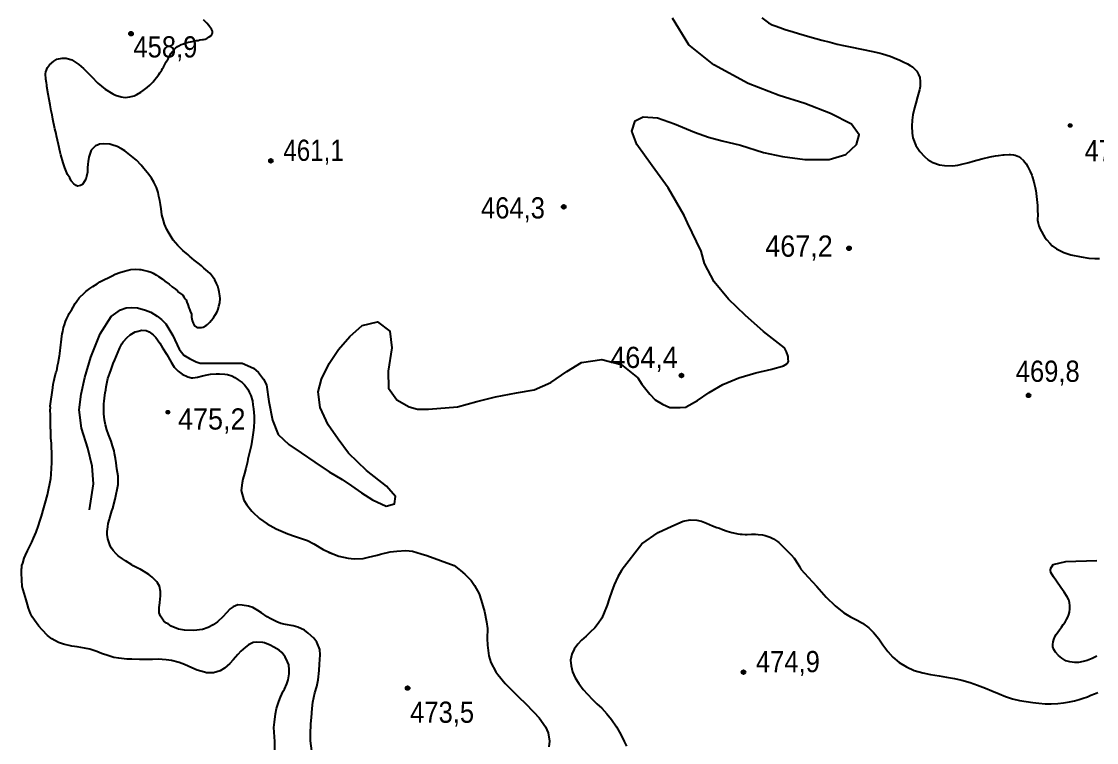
# Model space of a CAD drawing. Header units: metres. Extents: x 552626 to 559174, y 1843804 to 1852371.
# Drawn here: x 556221 to 557082, y 1847861 to 1848439 of the extents above; entities that cross this region are included whole.
import ezdxf

# ---------------------------------------------------------------- set-up
doc = ezdxf.new("R2010")
doc.units = ezdxf.units.M
doc.header["$LTSCALE"] = 6.8
for name, color, linetype, lineweight in [('1', 7, 'Continuous', 25), ('3', 7, 'Continuous', 25), ('5', 7, 'Continuous', 25)]:
    doc.layers.add(name, color=color, linetype=linetype, lineweight=lineweight)

msp = doc.modelspace()

# ---------------------------------------------------------------- hatches: boundary and pattern name
at = {"layer": '5'}
for points in [[(556309.85, 1848429.1, 1), (556306.85, 1848429.1, 1)], [(557062.18, 1848355.58, 1), (557059.18, 1848355.58, 1)], [(556421.91, 1848327.21, 1), (556418.91, 1848327.21, 1)], [(556656.46, 1848290.35, 1), (556653.46, 1848290.35, 1)], [(556885.05, 1848257.13, 1), (556882.05, 1848257.13, 1)], [(556750.75, 1848155.19, 1), (556747.75, 1848155.19, 1)], [(557028.85, 1848139.29, 1), (557025.85, 1848139.29, 1)], [(556339.41, 1848125.78, 1), (556336.41, 1848125.78, 1)], [(556800.48, 1847917.48, 1), (556797.48, 1847917.48, 1)], [(556531.44, 1847904.75, 1), (556528.44, 1847904.75, 1)]]:
    msp.add_hatch(color=256, dxfattribs=at).paths.add_polyline_path(points)

# ---------------------------------------------------------------- linework, layer by layer
at = {"layer": '1'}
for points in [[(556257.56, 1848316.33), (556255.39, 1848321.66), (556254.04, 1848325.53), (556252.19, 1848332.08), (556251.58, 1848334.21), (556250.13, 1848340.44), (556248.72, 1848347.14), (556248.31, 1848349.1), (556247.44, 1848352.75), (556245.8, 1848360.61), (556245.13, 1848364.1), (556244.49, 1848367.23), (556243.67, 1848371.98), (556242.04, 1848380.66), (556240.97, 1848386.76), (556240.81, 1848388.2), (556240.54, 1848389.72), (556240.03, 1848392.59), (556239.81, 1848396.86), (556240.09, 1848398.45), (556241.42, 1848401.99), (556243.07, 1848404.28), (556246.39, 1848407.22), (556248.88, 1848408.7), (556253.07, 1848409.63), (556256.28, 1848409.54), (556260.82, 1848408.24), (556264.96, 1848405.6), (556266.47, 1848404.41), (556270.23, 1848401.09), (556274.86, 1848396.59), (556276.61, 1848394.87), (556281.71, 1848389.51), (556287.77, 1848384.54), (556293.86, 1848380.85), (556295.79, 1848379.98), (556300.35, 1848378.49), (556303.6, 1848378.04), (556307.29, 1848378.55), (556310.76, 1848379.41), (556312.92, 1848380.48), (556316.11, 1848382.22), (556318.05, 1848383.63), (556321.33, 1848386.11), (556323.33, 1848387.8), (556326.03, 1848390.58), (556327.46, 1848392.39), (556328.82, 1848394.1), (556330.58, 1848396.31), (556331.5, 1848397.88), (556332.91, 1848399.87), (556333.67, 1848401.24), (556334.37, 1848402.33), (556335.33, 1848404.36), (556336.64, 1848406.43), (556338, 1848408.96), (556338.7, 1848410.05), (556339.43, 1848411.59), (556340.59, 1848413.47), (556341.45, 1848414.75), (556342.81, 1848416.46), (556343.96, 1848417.51), (556345.65, 1848418.8), (556346.67, 1848419.47), (556348.57, 1848420.42), (556350.41, 1848421.09), (556351.55, 1848421.49), (556353.24, 1848421.96), (556354.3, 1848422.26), (556356.08, 1848422.65), (556357.33, 1848422.98), (556359.39, 1848423.3), (556360.92, 1848423.57), (556362.18, 1848423.72), (556363.6, 1848424.06), (556365.49, 1848424.37), (556366.47, 1848424.57), (556367.81, 1848424.82), (556368.96, 1848425.23), (556369.9, 1848425.79), (556371.08, 1848426.66), (556372.18, 1848427.42), (556372.98, 1848428.43), (556373.57, 1848429.6), (556373.67, 1848431.16), (556372.94, 1848432.72), (556371.33, 1848434.82), (556370.58, 1848435.75), (556369.09, 1848437.59), (556367.96, 1848438.64), (556366.33, 1848440.1)], [(556813.6, 1848441.72), (556819.03, 1848437.77), (556821.95, 1848436.29), (556825.11, 1848435.11), (556830.29, 1848433.29), (556832.39, 1848432.59), (556838.87, 1848430.57), (556842.97, 1848429.37), (556852.24, 1848426.47), (556857.02, 1848425.2), (556861.75, 1848423.86)], [(556861.75, 1848423.86), (556868.32, 1848422.26), (556874.07, 1848420.71), (556879.03, 1848419.66), (556884.33, 1848418.59), (556902.49, 1848414.9), (556908.42, 1848413.56), (556910.43, 1848413.05), (556916.37, 1848411.12), (556919.67, 1848409.82), (556924.32, 1848407.93), (556927.03, 1848406.63), (556930.38, 1848404.93), (556932.54, 1848403.7), (556934.36, 1848402.5), (556936.53, 1848400.53), (556937.77, 1848399.06), (556939.3, 1848396.28), (556940.18, 1848393.89), (556940.55, 1848390.71), (556940.44, 1848386.93), (556939.95, 1848384.19), (556938.4, 1848378.43), (556937.01, 1848373.5), (556936.1, 1848369.77), (556934.75, 1848363.97), (556934.2, 1848359.94), (556933.76, 1848354.99), (556934.06, 1848349.44), (556934.76, 1848345.76), (556937.15, 1848339.52), (556939.2, 1848336.33), (556940.18, 1848334.82), (556943.95, 1848330.62), (556947, 1848328.08), (556950.75, 1848325.83), (556956.13, 1848324.09), (556960.04, 1848323.4), (556966.44, 1848323.26), (556970.8, 1848323.89), (556972.83, 1848324.33), (556979.49, 1848326.03), (556983.08, 1848326.92), (556989.86, 1848328.77), (556996.53, 1848330.34), (557000.81, 1848331.17), (557003.39, 1848331.53), (557006.83, 1848331.93), (557007.9, 1848332.05), (557011.83, 1848332.3), (557012.83, 1848332.35), (557015.21, 1848332.15), (557016.67, 1848331.71), (557019.21, 1848330.66), (557020.79, 1848329.77), (557023.26, 1848327.57), (557025.32, 1848324.85), (557026.88, 1848322.4), (557028.72, 1848318.65), (557029.85, 1848315.82), (557030.25, 1848314.66), (557031.49, 1848310.3), (557031.82, 1848309.2), (557032.53, 1848305.98), (557033.13, 1848303.1), (557033.34, 1848301.24), (557033.81, 1848298.34), (557034.02, 1848296.48), (557034.22, 1848293.55), (557034.44, 1848291.69), (557034.56, 1848288.81), (557034.51, 1848286.93), (557034.65, 1848284.52), (557034.69, 1848283.05), (557034.59, 1848280.95), (557034.6, 1848279.75), (557034.95, 1848277.3), (557035.54, 1848275.02), (557036.72, 1848272.4), (557037.61, 1848270.48), (557039.29, 1848267.58), (557040.5, 1848265.77), (557041.92, 1848263.92), (557044.32, 1848261.17), (557046.29, 1848259.25), (557049.81, 1848256.7), (557054.09, 1848254.5), (557055.72, 1848253.81), (557061.18, 1848251.89), (557069.37, 1848250.21), (557075.66, 1848249.32), (557080.33, 1848248.98), (557084.24, 1848248.89)], [(556350.75, 1848218.22), (556351.74, 1848216.78), (556352.41, 1848215.76), (556353.06, 1848214.1), (556353.83, 1848212.18), (556354.21, 1848211.21), (556354.68, 1848209.53), (556355.18, 1848208.31), (556355.83, 1848206.65), (556356.72, 1848204.46), (556356.93, 1848203.48), (556356.93, 1848201.83), (556357.06, 1848200.75), (556357.32, 1848199.23), (556358.03, 1848197.02), (556358.68, 1848196.18), (556359.75, 1848194.84), (556360.55, 1848194.2), (556361.52, 1848193.77), (556363.18, 1848193.59), (556364.83, 1848193.6), (556366.17, 1848193.84), (556368.55, 1848195.4), (556369.65, 1848196.16), (556371.47, 1848197.84), (556372.69, 1848199.16), (556374.45, 1848201.38), (556375.61, 1848203.25), (556377.26, 1848206.36), (556378.12, 1848208.47), (556378.77, 1848210.74), (556379.54, 1848213.57), (556379.71, 1848216.89), (556379.54, 1848219.15), (556378.99, 1848222.38), (556378.76, 1848223.54), (556377.83, 1848226.91), (556376.96, 1848228.91), (556375.42, 1848231.94), (556374.11, 1848233.8), (556371.75, 1848236.82), (556369.82, 1848238.52), (556366.76, 1848241.28), (556364.81, 1848243.15), (556363.1, 1848244.51), (556359.07, 1848247.71), (556357.16, 1848249.23), (556355.33, 1848250.84), (556354.1, 1848251.98), (556349.88, 1848255.34), (556347.92, 1848257.22), (556345.85, 1848259.36), (556342.14, 1848263.78), (556340.47, 1848266.42), (556338.79, 1848269.06), (556337.05, 1848272.25), (556335.29, 1848276.43), (556334.4, 1848279.44), (556333.14, 1848284.05), (556332.4, 1848288.9), (556331.84, 1848292.13), (556331.37, 1848295.46), (556330.72, 1848298.77), (556330.16, 1848301.99), (556328.72, 1848305.76), (556326.68, 1848310.01), (556324.64, 1848313.43), (556322.75, 1848316.41), (556318.74, 1848321.07), (556316.5, 1848323.83), (556312.67, 1848327.69), (556310.04, 1848329.95), (556306.19, 1848333.17), (556303.5, 1848335.14), (556300.74, 1848336.84), (556297.14, 1848338.71), (556292.87, 1848340.14), (556291.36, 1848340.51), (556286.66, 1848340.8), (556283.13, 1848340.48), (556281.37, 1848339.92), (556279.81, 1848339.19), (556277.91, 1848337.42), (556276.55, 1848335.71), (556275.28, 1848332.45), (556274.52, 1848330.26), (556273.91, 1848326.81), (556273.7, 1848324.68), (556273.51, 1848321.55), (556273.5, 1848319.26), (556273.36, 1848318.06), (556272.76, 1848314.6), (556272.08, 1848312.52), (556269.37, 1848308.27), (556267.91, 1848307.46), (556265.58, 1848307.01), (556264.44, 1848307.43), (556262.54, 1848308.77), (556260.53, 1848311.19), (556259.26, 1848313.51), (556257.56, 1848316.33)], [(556220.65, 1848000), (556220.62, 1848000.15), (556220.8, 1848001.25), (556221.01, 1848002.86), (556221.57, 1848004.9), (556222.71, 1848008.79), (556223.73, 1848011.18), (556225.5, 1848014.74), (556226.79, 1848017.26), (556228.96, 1848021.76), (556230.27, 1848024.98), (556232.3, 1848029.76), (556234.29, 1848034.93), (556235.36, 1848038.51), (556236.7, 1848042.42), (556238.62, 1848049.07), (556239.65, 1848053.04), (556241.37, 1848059.67), (556242.32, 1848063.53), (556243.33, 1848068.59), (556244.06, 1848072.63), (556244.27, 1848076.02), (556244.76, 1848081.31), (556244.94, 1848084.89), (556245.02, 1848088.56), (556244.84, 1848093.68), (556244.74, 1848097.14), (556244.54, 1848100.67), (556244.23, 1848105.19), (556244.09, 1848107.25), (556244.02, 1848111.39), (556243.95, 1848112.87), (556243.89, 1848119.49), (556243.78, 1848121.36), (556243.79, 1848123.83), (556243.68, 1848127.48), (556243.76, 1848129.37), (556243.71, 1848130.65), (556245.63, 1848145.23), (556246.04, 1848148.32), (556246.45, 1848150.29), (556247.16, 1848152.84), (556248.11, 1848157.34), (556248.63, 1848158.4), (556249.1, 1848160.65), (556249.56, 1848163.08), (556250.13, 1848166.07), (556250.46, 1848167.94), (556251.03, 1848170.93), (556251.29, 1848172.7), (556251.62, 1848175.39), (556251.87, 1848177.15), (556252.18, 1848180.02), (556252.44, 1848181.79), (556252.75, 1848184.66), (556253.21, 1848188.55), (556253.81, 1848190.54), (556254.36, 1848193.71), (556254.95, 1848195.7), (556255.91, 1848198.56), (556256.62, 1848200.28), (556258.17, 1848203.48), (556258.93, 1848204.85), (556260.85, 1848208.08), (556262, 1848209.95), (556263.68, 1848212.89), (556264.91, 1848214.86), (556266.91, 1848217.38), (556267.63, 1848218.28), (556270.27, 1848220.78), (556272.17, 1848222.55), (556275.45, 1848225.03), (556277.65, 1848226.56), (556281.34, 1848228.72), (556283.46, 1848230.16), (556287.16, 1848232.14), (556290.11, 1848233.57), (556293.31, 1848235.13), (556295.73, 1848236.32), (556299.4, 1848237.84), (556302.15, 1848238.61), (556305.95, 1848239.69), (556308.28, 1848240.14), (556311.81, 1848240.45), (556315.12, 1848240.28), (556316.14, 1848240.13), (556319.52, 1848239.42), (556321.87, 1848238.86), (556324.54, 1848237.89), (556326.09, 1848237.15), (556328.64, 1848235.62), (556330.33, 1848234.44), (556333.29, 1848232.59), (556335.5, 1848230.83), (556338.9, 1848228.29), (556341.31, 1848226.38), (556343.91, 1848224.48), (556345.64, 1848222.94), (556346.47, 1848222.12), (556349.79, 1848219.48), (556350.75, 1848218.22)], [(556315.61, 1848000), (556314.32, 1848000.69), (556310.18, 1848002.78), (556308.94, 1848003.59), (556308.94, 1848003.59), (556303.92, 1848006.73), (556301.46, 1848008.35), (556298.15, 1848010.63), (556298.15, 1848010.63), (556296.35, 1848012.24), (556294.05, 1848014.92), (556292.79, 1848016.77), (556291.69, 1848018.84), (556291.69, 1848018.84), (556290.68, 1848021.86), (556289.84, 1848024.24), (556289.35, 1848027.7), (556289.36, 1848030.08), (556289.36, 1848030.08), (556289.87, 1848033.94), (556290.05, 1848036.53), (556291.08, 1848039.98), (556291.33, 1848041.15), (556291.33, 1848041.15), (556292.98, 1848046.67), (556293.99, 1848049.44), (556294.11, 1848049.86), (556295.53, 1848056.15), (556298.07, 1848067.78), (556298.07, 1848072.38), (556298.08, 1848074.47), (556297.03, 1848080.39), (556296.47, 1848085.26), (556295.98, 1848088.77), (556295.08, 1848092.6), (556294.73, 1848094.84), (556293.74, 1848097.93), (556293.53, 1848098.91), (556292.38, 1848102.62), (556291.34, 1848105.25), (556290.39, 1848107.97), (556289.05, 1848111.66), (556287.85, 1848115.73), (556287.12, 1848119.76), (556286.56, 1848124.63), (556286.55, 1848126.28), (556286.55, 1848132.68), (556286.72, 1848134.34), (556287.01, 1848137.4), (556287.66, 1848141.31), (556288.11, 1848143.74), (556288.46, 1848146.25), (556289.29, 1848150.19), (556289.9, 1848152.82), (556291.33, 1848157.1), (556292.37, 1848160.05), (556294.12, 1848164.73), (556295.33, 1848167.71), (556299.51, 1848177.51), (556301.08, 1848180.53), (556302.18, 1848182.12), (556305.15, 1848185.66), (556307.66, 1848187.78), (556311.76, 1848190.26), (556313, 1848190.59), (556317.09, 1848191.6), (556320.61, 1848191.28), (556322.82, 1848190.34), (556326.12, 1848187.88), (556328.21, 1848185.56), (556331.48, 1848181), (556333.62, 1848177.5), (556336.91, 1848171.93), (556340.44, 1848165.84), (556342.99, 1848162.02), (556346.11, 1848158.72), (556349.41, 1848156.27), (556353.87, 1848154.03), (556356.78, 1848153.36), (556357.97, 1848153.41), (556361.66, 1848153.92), (556365.49, 1848154.82), (556369.39, 1848155.82), (556372.08, 1848156.31), (556376.43, 1848156.63), (556379.36, 1848156.6), (556383.52, 1848156.25), (556385.65, 1848156.04), (556389.16, 1848154.89), (556391.49, 1848153.69), (556394.27, 1848151.81), (556397.37, 1848149.52), (556399.32, 1848147.64), (556401.9, 1848144.28), (556403.1, 1848141.85), (556404.23, 1848139.15), (556405.55, 1848134.82), (556406, 1848131.67), (556406.56, 1848128.44), (556407.04, 1848122.65), (556407.01, 1848118.89)], [(556407.01, 1848118.89), (556406.63, 1848113.45), (556406.26, 1848109.48), (556405.78, 1848105.77), (556404.48, 1848098.76), (556402.78, 1848091.25), (556402.05, 1848088.05), (556401.56, 1848085.99), (556400.43, 1848080.64), (556399.16, 1848076.57), (556398.03, 1848072.05), (556397.26, 1848069.21), (556396.58, 1848063.19), (556398.66, 1848055.31), (556401.1, 1848051.59), (556402.91, 1848049.15), (556405.14, 1848046.49), (556406.96, 1848044.6), (556409.84, 1848042.01), (556411.2, 1848040.7), (556417.31, 1848036.27), (556424.69, 1848032.26), (556433.96, 1848028.47), (556439.44, 1848026.36), (556449.79, 1848023), (556454.92, 1848020.45), (556462.39, 1848015.71), (556470, 1848012.22), (556474.86, 1848010.4), (556482.34, 1848008.88), (556487.24, 1848008.4), (556494.23, 1848008.63), (556498.69, 1848009.52), (556505.59, 1848011.35), (556508.26, 1848012.13), (556516.02, 1848013.97), (556521.26, 1848014.57), (556528.53, 1848014.93), (556533.71, 1848014.38), (556540.86, 1848012.45), (556545.41, 1848010.88), (556567.19, 1848002.94), (556571.05, 1848000)], [(556701.74, 1848000), (556717.63, 1848020.22), (556730.51, 1848029.3), (556741.49, 1848034.55), (556750.56, 1848038.37), (556756.31, 1848039.67), (556761.52, 1848039.26), (556765.39, 1848038.36), (556769.25, 1848036.86), (556771.72, 1848035.87), (556774.18, 1848034.87), (556777.56, 1848033.52), (556779.73, 1848032.76), (556782.19, 1848031.76), (556785.84, 1848030.44), (556789.66, 1848029.33), (556790.89, 1848029.07), (556794.33, 1848028.39), (556796.44, 1848028.16), (556797.98, 1848028.14), (556800.3, 1848027.87), (556801.9, 1848027.92), (556805.45, 1848027.99), (556808.67, 1848028.09), (556810.83, 1848027.94), (556814.16, 1848027.58), (556816.37, 1848027.03), (556820.34, 1848025.8), (556822.98, 1848024.43), (556826.25, 1848022.32), (556827.28, 1848021.5), (556832.66, 1848016.14), (556834.96, 1848013.72), (556837.23, 1848011.43), (556839.47, 1848008.93), (556842.59, 1848004.25), (556843.84, 1848002.06), (556845, 1848000)], [(556466.61, 1848013.77), (556470, 1848012.22), (556474.86, 1848010.4), (556482.34, 1848008.88), (556487.24, 1848008.4), (556494.23, 1848008.63), (556498.69, 1848009.52), (556505.59, 1848011.35), (556508.26, 1848012.13), (556516.02, 1848013.97), (556521.26, 1848014.57), (556528.53, 1848014.93), (556533.71, 1848014.38), (556540.86, 1848012.45), (556545.41, 1848010.88), (556567.19, 1848002.94), (556571.05, 1848000)], [(557082.05, 1848006.82), (557056.91, 1848005.84), (557046.79, 1848003.55), (557044.76, 1848000)], [(556237.13, 1847951.4), (556234.5, 1847954.35), (556231.09, 1847959.11), (556229.26, 1847961.76), (556227.9, 1847964.56), (556226.27, 1847968.76), (556225.47, 1847971.62), (556224.34, 1847975.59), (556221.24, 1847986.01), (556220.69, 1847996.81), (556220.65, 1848000)], [(556453.13, 1847854.47), (556452.21, 1847862.52), (556452.07, 1847867.92), (556452.38, 1847876.02), (556452.84, 1847881.1), (556453.34, 1847888.37), (556454.09, 1847893.39), (556455.69, 1847900.97), (556457.11, 1847905.98), (556458.22, 1847911.23), (556459.07, 1847918.73), (556459.42, 1847923.89), (556460, 1847931.26), (556459.49, 1847935.76), (556457.22, 1847941.48), (556454.86, 1847944.72), (556450.3, 1847948.85), (556447.3, 1847951.07), (556441.98, 1847953.59), (556438.17, 1847954.58), (556432.06, 1847955.68), (556428.35, 1847956.59), (556425.18, 1847957.74), (556420.45, 1847960.14), (556417.3, 1847961.96), (556412.85, 1847965.16), (556409.99, 1847966.92), (556405.82, 1847969.38), (556402.38, 1847970.41), (556397.36, 1847971.16), (556393.92, 1847971.34), (556390.1, 1847969.95), (556387.83, 1847968.18), (556384.7, 1847964.88), (556382.25, 1847962.22), (556377.62, 1847957.9), (556374.03, 1847955.3), (556370.18, 1847953.25), (556365.71, 1847951.69), (556358.7, 1847950.8), (556351.26, 1847951.08), (556346.51, 1847951.96), (556340.63, 1847954.42), (556338.04, 1847956.31), (556336.8, 1847956.74), (556334.66, 1847958.41), (556332.96, 1847960.78), (556331.94, 1847962.28), (556330.97, 1847964.93), (556330.84, 1847966.91), (556330.95, 1847969.21), (556330.95, 1847969.21), (556331.46, 1847973.07), (556331.66, 1847976.33), (556332.09, 1847978.37), (556331.96, 1847981.21), (556331.93, 1847982.25), (556331.93, 1847982.25), (556331.06, 1847986.53), (556329.53, 1847989.11), (556329.05, 1847990.01), (556329.05, 1847990.01), (556326.91, 1847992.05), (556325.3, 1847993.67), (556322.5, 1847995.73), (556320.42, 1847997.2), (556320.42, 1847997.2), (556316.95, 1847999.28), (556315.61, 1848000)], [(556571.05, 1848000), (556572.29, 1847999.06), (556575.67, 1847996.03), (556580.71, 1847991.01), (556583.53, 1847987.06), (556587.15, 1847980.26), (556588.98, 1847975.06), (556591.53, 1847966.06), (556593.25, 1847957.71), (556593.93, 1847952.57), (556593.71, 1847944.57), (556593.85, 1847939.18), (556594.92, 1847930.67), (556596.48, 1847925.34), (556600.56, 1847917.84), (556602.24, 1847915.66), (556607.99, 1847908.53), (556612.5, 1847903.93), (556619.35, 1847897.12), (556624.05, 1847892.53), (556631.13, 1847885.37), (556635.35, 1847880.82), (556640.33, 1847873.8), (556642.41, 1847868.92), (556643.56, 1847862.22), (556643.14, 1847857.61)], [(556701.74, 1848000), (556701.16, 1847999.07), (556698.29, 1847993.79), (556695.41, 1847987.48), (556693.49, 1847982.42), (556691.34, 1847976.24), (556689.69, 1847971.14), (556687.5, 1847965.41), (556685.41, 1847960.89), (556682.58, 1847956.44), (556679.81, 1847952.96), (556676.26, 1847949.42), (556673.04, 1847946.47), (556669.25, 1847943.13), (556666.16, 1847939.96), (556663.22, 1847935.94), (556661.46, 1847931.89), (556660.53, 1847927.18), (556660.84, 1847922.48), (556662.04, 1847917.73), (556664.26, 1847912.84), (556666.97, 1847908.44), (556670.5, 1847903.73), (556674, 1847899.78), (556678.04, 1847895.58), (556681.58, 1847892.14), (556685.44, 1847888.6), (556689.47, 1847884.09), (556693.31, 1847879.53), (556697.24, 1847873.63), (556699.76, 1847869.3), (556702.03, 1847864.86), (556703.28, 1847861.93), (556705.21, 1847858.29)], [(556845, 1848000), (556850.74, 1847993.63), (556857.64, 1847986.07), (556865.11, 1847977.59), (556872.46, 1847970.61), (556879.42, 1847965.08), (556884.78, 1847961.95), (556890.1, 1847959.27), (556894.29, 1847956.76), (556899.27, 1847953.03), (556903.15, 1847949.25), (556907.39, 1847944.15), (556910.68, 1847939.41), (556914.54, 1847934.07), (556918.64, 1847929.52), (556923.7, 1847925.16), (556929.62, 1847921.65), (556935.66, 1847918.91), (556942.59, 1847916.83), (556948.85, 1847915.52), (556955.7, 1847914.45), (556961.63, 1847913.6), (556968.07, 1847912.48), (556973.93, 1847911.11), (556980.54, 1847909.16), (556986.45, 1847907.12), (556992.8, 1847904.62), (556998.05, 1847902.41), (557003.77, 1847900.01), (557008.97, 1847898.04), (557014.47, 1847896.25), (557020.02, 1847894.89), (557025.34, 1847893.86), (557030.78, 1847893.1), (557035.58, 1847892.58), (557040.77, 1847892.25), (557045.54, 1847892.15), (557050.79, 1847892.41), (557055.44, 1847892.87), (557060.22, 1847893.68), (557064.03, 1847894.49), (557067.93, 1847895.58), (557071.14, 1847896.57), (557074.49, 1847897.82), (557077.3, 1847898.95), (557080.25, 1847900.17), (557082.79, 1847901.1)], [(557056.55, 1847957.69), (557057.85, 1847959.76), (557058.8, 1847961.54), (557059.61, 1847963.63), (557060.14, 1847965.69), (557060.46, 1847968.25), (557060.54, 1847970.67), (557060.21, 1847973.35), (557059.56, 1847975.57), (557058.4, 1847977.98), (557055.93, 1847981.62), (557053.29, 1847985.32), (557049.63, 1847990.39), (557047.37, 1847993.78), (557045.33, 1847997.28), (557044.87, 1847999.1), (557044.76, 1848000)], [(557081.95, 1847930.25), (557078.2, 1847928.55), (557074.3, 1847926.97), (557070.98, 1847925.97), (557067.34, 1847925.37), (557064.04, 1847925.24), (557060.37, 1847925.69), (557057.3, 1847926.69), (557053.9, 1847928.62), (557051.3, 1847930.75), (557048.87, 1847933.4), (557047.55, 1847935.53), (557046.73, 1847937.77), (557046.69, 1847939.59), (557047.02, 1847941.73), (557047.62, 1847943.7), (557048.52, 1847945.83), (557049.52, 1847947.63), (557050.79, 1847949.59), (557052.15, 1847951.47), (557053.63, 1847953.51), (557055.18, 1847955.68), (557056.55, 1847957.69)], [(556423.68, 1847844.96), (556423.69, 1847862.03), (556422.71, 1847873.08), (556423.16, 1847877.51), (556424.04, 1847884), (556424.88, 1847888.3), (556426.89, 1847894.06), (556428.12, 1847897.54), (556430.34, 1847902.27), (556431.19, 1847903.99), (556433.19, 1847908.23), (556434.16, 1847911.39), (556434.94, 1847916.25), (556435.06, 1847919.41), (556434.71, 1847923.28), (556433.84, 1847925.85), (556431.86, 1847929.82), (556429.19, 1847933.14), (556426.97, 1847935.08), (556422.77, 1847937.55), (556419.92, 1847939.13), (556415.33, 1847940.9), (556413.87, 1847941.21), (556409.24, 1847941.63), (556406.31, 1847941.39), (556402.53, 1847939.43), (556400.07, 1847937.63), (556396.44, 1847934.35), (556393.98, 1847931.68), (556390.18, 1847927.34), (556387.56, 1847924.46), (556383.13, 1847920.62), (556379.83, 1847918.62), (556374.4, 1847916.95), (556368.85, 1847917.08), (556367.09, 1847917.45), (556361.27, 1847919.17), (556357.16, 1847920.89), (556351.21, 1847923.74), (556347.04, 1847925.17), (556340.84, 1847926.84), (556336.59, 1847927.31), (556330.14, 1847927.81), (556325.66, 1847927.77), (556319.2, 1847927.61), (556315.2, 1847927.53), (556309.07, 1847927.78), (556305.05, 1847927.9), (556298.66, 1847928.69), (556294.58, 1847929.37), (556290.54, 1847930.53), (556284.78, 1847932.54), (556281.09, 1847933.93), (556275.43, 1847935.85), (556271.22, 1847936.8), (556265.09, 1847937.91), (556260.84, 1847938.38), (556254.18, 1847939.91), (556250.3, 1847941.28), (556244.81, 1847944.27), (556241.56, 1847946.86), (556237.13, 1847951.4)]]:
    msp.add_lwpolyline(points, dxfattribs=at)
at = {"layer": '3'}
for points in [[(556834.76, 1848170.36), (556833.54, 1848174.27), (556831.83, 1848177.44), (556814.91, 1848190.59), (556800.25, 1848203.56), (556786.95, 1848216.41), (556775.56, 1848230.15), (556767.89, 1848244.93), (556765.21, 1848254.77), (556754.02, 1848277.45), (556751.43, 1848283.51), (556738.56, 1848305.52), (556725.9, 1848323.29), (556713.66, 1848340.36), (556709.48, 1848351.04), (556712.15, 1848359.41), (556718.52, 1848362.42), (556730.22, 1848361.82), (556743.81, 1848356.93), (556759.64, 1848350.14), (556770.92, 1848346.13), (556781.93, 1848343.29), (556796.57, 1848339.87), (556815.13, 1848333.94), (556830.28, 1848330.7), (556848.1, 1848328.25), (556867.58, 1848328.33), (556881.09, 1848332.44), (556889.54, 1848340.19), (556891.72, 1848348.11), (556885.62, 1848356.66), (556868.72, 1848365.14), (556848.25, 1848373.07), (556827.54, 1848379.63), (556802.72, 1848389.21), (556775.35, 1848404.08), (556755.28, 1848420.25), (556742.08, 1848441.58)], [(556275.19, 1848047.67), (556278.26, 1848068.48), (556277.32, 1848082.49), (556273.85, 1848096.94), (556268.63, 1848113.14), (556266.84, 1848127.58), (556268.41, 1848140.19), (556271.25, 1848153.49), (556276.24, 1848169.78), (556283.76, 1848188.52), (556292.44, 1848202.49), (556299.91, 1848207.91), (556304.55, 1848209.36), (556308.9, 1848209.65), (556313.54, 1848209.36), (556319.93, 1848207.62), (556324.28, 1848205.88), (556329.21, 1848202.69), (556332.69, 1848200.07), (556336.17, 1848196.59), (556341.96, 1848187.28), (556346.91, 1848176.27), (556350.68, 1848171.62), (556355.32, 1848168.72), (556360.54, 1848166.11), (556363.79, 1848165.12), (556380.19, 1848165.12), (556397.51, 1848165.23), (556406.4, 1848161.18), (556410.46, 1848157.7), (556414.52, 1848152.18), (556416.86, 1848147.7), (556418.67, 1848134.33), (556421.66, 1848119.42), (556426.19, 1848107.98), (556434.66, 1848099.81), (556444.68, 1848093.3), (556455.68, 1848085.9), (556467.13, 1848078), (556477.43, 1848072), (556485.07, 1848066.89), (556493, 1848061.08), (556501.7, 1848055.5), (556512.62, 1848050.57), (556519.39, 1848052.42), (556520.26, 1848058.37), (556513.06, 1848066.61), (556496.99, 1848079.01), (556482.62, 1848092.95), (556474.34, 1848104.23), (556466.17, 1848115.66), (556459.88, 1848129.45), (556458.15, 1848142.16), (556460.83, 1848152.21), (556467.17, 1848164.9), (556474.56, 1848176.03), (556483.59, 1848186.34), (556493.64, 1848195.35), (556505.87, 1848198.3), (556515.8, 1848190.77), (556517.21, 1848177.36), (556514.37, 1848158.76), (556514.66, 1848145.15), (556521.39, 1848135.71), (556531.04, 1848130.1), (556537.9, 1848128.26), (556546.77, 1848128.26), (556569.85, 1848130.19), (556585.49, 1848134.41), (556600.44, 1848138.21), (556617.08, 1848141.4), (556631.25, 1848143.76), (556644.69, 1848149.61), (556657.39, 1848158.46), (556669.26, 1848165.67), (556685.53, 1848167.94), (556701.1, 1848164.01), (556714.27, 1848153.39), (556717.63, 1848148.36), (556724.01, 1848140.3), (556728.37, 1848135.6), (556734.07, 1848132.24), (556740.11, 1848129.55), (556743.81, 1848129.55), (556748.17, 1848129.55), (556753.2, 1848129.89), (556753.05, 1848130), (556762.2, 1848135.15), (556771.41, 1848141.58), (556782.47, 1848147.89), (556795.17, 1848153.4), (556808.79, 1848157.31), (556821.57, 1848160.33), (556824.25, 1848161.07), (556828.41, 1848162.29), (556831.1, 1848163.02), (556833.78, 1848164.49), (556834.52, 1848165.47), (556835, 1848166.69), (556834.76, 1848168.4), (556834.76, 1848170.36)]]:
    msp.add_lwpolyline(points, dxfattribs=at)
at = {"layer": '5'}
for centre in [(556308.35, 1848429.1), (556420.41, 1848327.21), (556654.96, 1848290.35), (556883.55, 1848257.13), (556749.25, 1848155.19), (557027.35, 1848139.29), (556798.98, 1847917.48), (556529.94, 1847904.75)]:
    msp.add_circle(centre, 1.5, dxfattribs=at)
at = {"layer": '5', "lineweight": 13}
for centre in [(557060.68, 1848355.58), (556337.91, 1848125.78)]:
    msp.add_circle(centre, 1.5, dxfattribs=at)

# ---------------------------------------------------------------- texts
at = {"layer": '5'}
for s, width, p in [('458,9', 0.9, (556310.31, 1848410.05)), ('461,1', 0.85, (556430.41, 1848327.21)), ('472,5', 0.9, (557072.27, 1848326.87)), ('464,3', 0.9, (556588.71, 1848281.04)), ('467,2', 0.95, (556816.45, 1848250.42)), ('464,4', 0.95, (556692.35, 1848161.24)), ('469,8', 0.9, (557017.12, 1848150.14)), ('475,2', 0.95, (556346.02, 1848111.89)), ('474,9', 0.9, (556808.98, 1847917.48)), ('473,5', 0.9, (556531.98, 1847876.93))]:
    msp.add_text(s, height=17, dxfattribs=dict(at, width=width)).set_placement(p)

doc.saveas('drawing.dxf')
